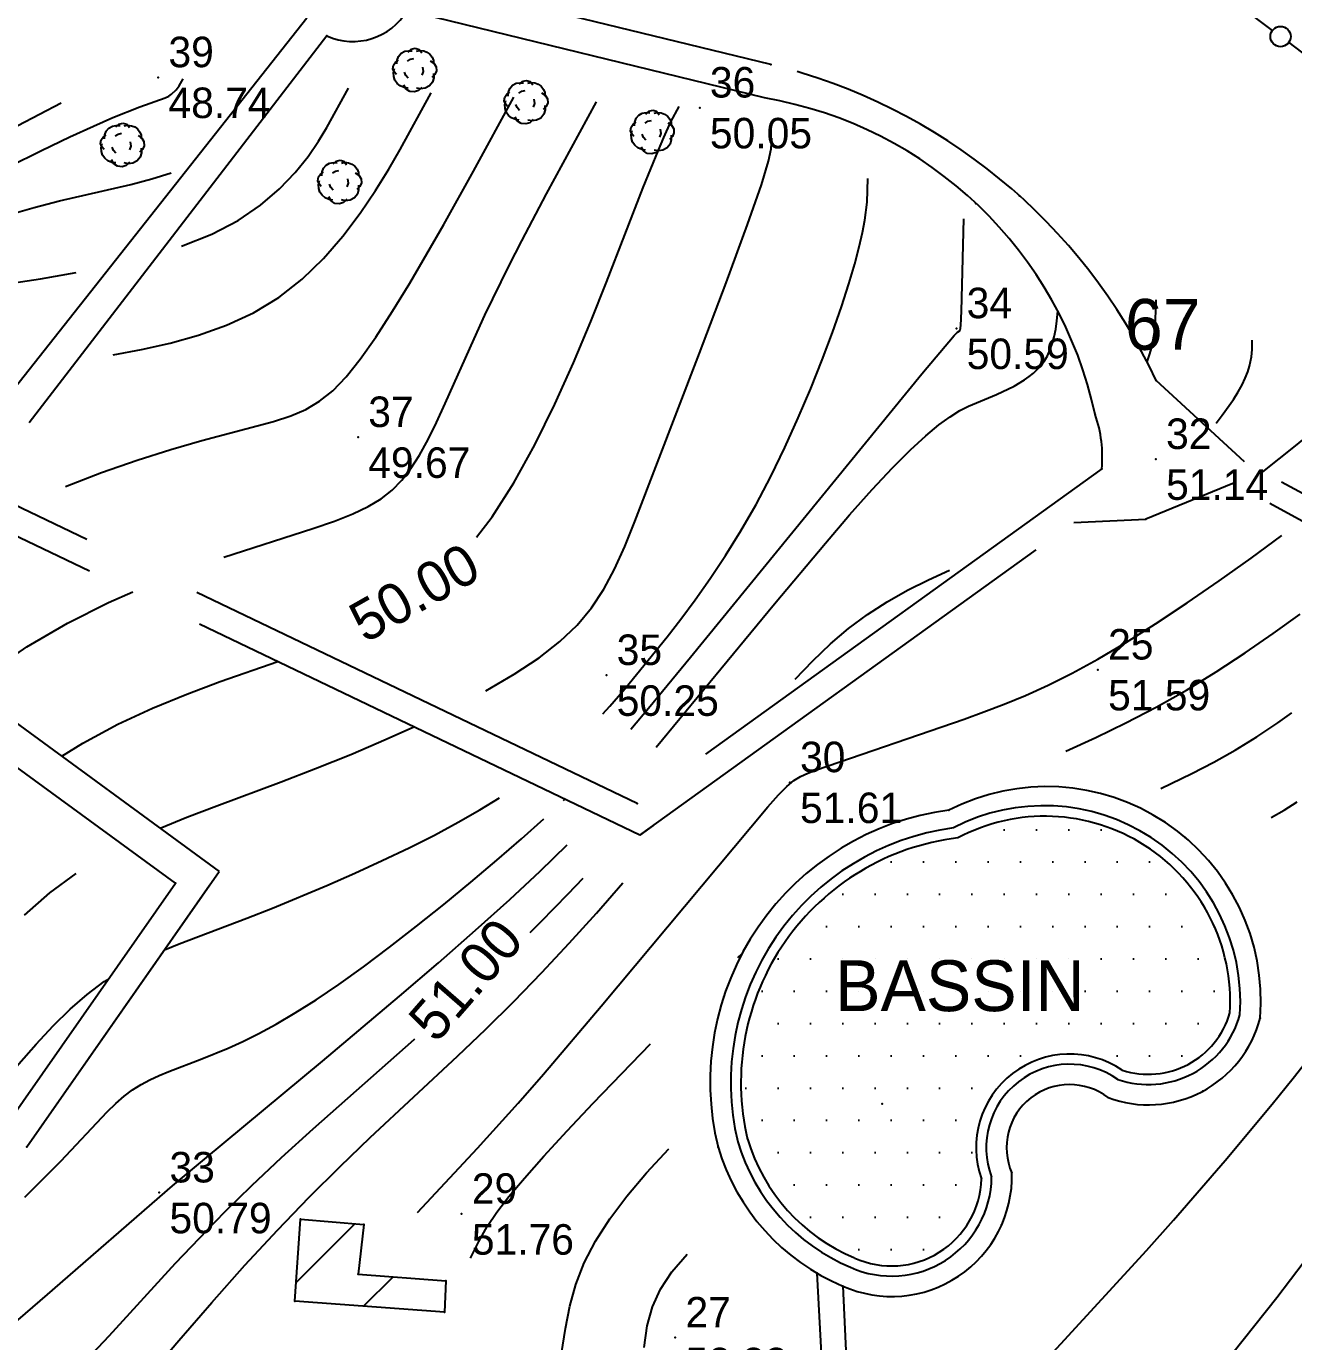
# Model space of a CAD drawing. Header units: metres. Extents: x 64 to 796628, y 142 to 671743.
# Drawn here: x 364485.6 to 364547.9, y 376026.6 to 376091.3 of the extents above; entities that cross this region are included whole.
import ezdxf
from ezdxf.enums import TextEntityAlignment as Align

# ---------------------------------------------------------------- set-up
doc = ezdxf.new("R2010")
doc.units = ezdxf.units.M
doc.header["$LTSCALE"] = 2
doc.linetypes.add('ACAD_ISO02W100', pattern=[15, 12, -3])
doc.layers.add('allee', color=7, linetype='ACAD_ISO02W100', lineweight=25)
doc.layers.add('Ligne arbre', color=3, linetype='LIMITE1', lineweight=25)
for name, color, linetype in [('Arbres', 100, 'Continuous'), ('bassin', 4, 'Continuous'), ('Batiment', 1, 'Continuous'), ('CN_01_00', 32, 'Continuous'), ('CN_02_00', 26, 'Continuous'), ('mbark', 7, 'Continuous'), ('TopoAlt', 32, 'Continuous'), ('TOPOJIS', 32, 'Continuous'), ('TopoMat', 7, 'Continuous'), ('youssef', 7, 'Continuous')]:
    doc.layers.add(name, color=color, linetype=linetype)
doc.linetypes.add('LIMITE1', pattern='A,6.35,-2.54,[133,ltypeshp.shx,S=2.54,R=0,X=-2.54,Y=0],-2.54,25.4', length=36.83)

# ---------------------------------------------------------------- blocks, each defined once
blk = doc.blocks.new('Arbre 1')
at = {"layer": 'Arbres'}
for p, q in [((-1.589, 1.275), (-1.518, 1.457)), ((-1.518, 1.457), (-1.39, 1.608)), ((-1.39, 1.608), (-1.214, 1.71)), ((-1.214, 1.71), (-1.031, 1.735)), ((-1.08, 1.226), (-0.934, 1.319)), ((-1.042, 1.668), (-0.895, 1.809)), ((-1.031, 1.735), (-0.839, 1.731)), ((-0.934, 1.319), (-0.77, 1.354)), ((-0.895, 1.809), (-0.701, 1.853)), ((-0.701, 1.853), (-0.51, 1.801)), ((-0.627, 1.716), (-0.463, 1.751)), ((-0.51, 1.801), (-0.379, 1.634)), ((-0.463, 1.751), (-0.281, 1.728)), ((-0.281, 1.728), (-0.118, 1.667)), ((-0.118, 1.667), (0.024, 1.568)), ((0.024, 1.568), (0.136, 1.411)), ((0.136, 1.411), (0.2, 1.256)), ((-1.791, 0.847), (-1.768, 1.029)), ((-1.727, 0.691), (-1.791, 0.847)), ((-1.768, 1.029), (-1.668, 1.171)), ((-1.766, 0.663), (-1.714, 0.855)), ((-1.751, 0.461), (-1.766, 0.663)), ((-1.624, 0.564), (-1.727, 0.691)), ((-1.668, 1.171), (-1.522, 1.264)), ((-1.593, 1.083), (-1.589, 1.275)), ((-1.163, 0.516), (-1.227, 0.671)), ((-0.302, 0.718), (-0.373, 0.537)), ((-0.336, 0.931), (-0.302, 0.718)), ((0.046, 1.24), (0.226, 1.121)), ((0.2, 1.256), (0.206, 1.083)), ((0.226, 1.121), (0.328, 0.946)), ((0.343, 0.743), (0.272, 0.562)), ((0.328, 0.946), (0.343, 0.743)), ((-1.697, 0.286), (-1.751, 0.461)), ((-1.585, 0.13), (-1.697, 0.286)), ((-1.434, 0.002), (-1.585, 0.13)), ((-1.233, -0.079), (-1.434, 0.002)), ((-1.148, -0.149), (-1.259, 0.056)), ((-1.041, 0.378), (-1.163, 0.516)), ((0, 0), (-0.204, -0.111)), ((0.148, 0.189), (0, 0)), ((0.272, 0.562), (0.124, 0.421)), ((0.211, 0.4), (0.148, 0.189)), ((0.206, 0.621), (0.211, 0.4)), ((-1.051, -0.103), (-1.233, -0.079)), ((-0.968, -0.268), (-1.148, -0.149)), ((-0.738, -0.292), (-0.968, -0.268)), ((-0.534, -0.229), (-0.738, -0.292)), ((-0.417, -0.145), (-0.637, -0.102)), ((-0.377, -0.069), (-0.534, -0.229)), ((-0.204, -0.111), (-0.417, -0.145))]:
    blk.add_line(p, q, dxfattribs=at)
blk = doc.blocks.new('TCPOINT')
at = {"color": 0}
blk.add_point((0, 0), dxfattribs=at)
at = {"layer": 'TopoAlt'}
blk.add_attdef('ALT', text='', height=1.5, dxfattribs=at).set_placement((0.5, -0.5), align=Align.TOP_LEFT)
at = {"layer": 'TopoMat'}
blk.add_attdef('MAT', (0.5, 0.5), '', height=1.5, dxfattribs=at)

msp = doc.modelspace()

# ---------------------------------------------------------------- hatches: boundary and pattern name
at = {"layer": 'bassin'}
h = msp.add_hatch(dxfattribs=at)
h.set_pattern_fill('DOTS', color=256, style=0)
h.paths.add_polyline_path([(364526.772, 376030.528, 0.499595), (364532.534, 376034.6, -0.724344), (364539.459, 376039.936, 0.422963), (364544.747, 376042.753, 0.586304), (364531.369, 376051.357, 0.44736), (364521.039, 376036.548, 0.238774)])
h = msp.add_hatch(dxfattribs=at)
h.set_pattern_fill('DOTS', color=256, style=0)
h.paths.add_polyline_path([(364526.772, 376030.528, 0.499595), (364532.534, 376034.6, -0.724344), (364539.459, 376039.936, 0.422963), (364544.747, 376042.753, 0.586304), (364531.369, 376051.357, 0.44736), (364521.039, 376036.548, 0.238774)])
at = {"layer": 'Batiment'}
h = msp.add_hatch(dxfattribs=at)
h.set_pattern_fill('ANSI31', color=256, style=0)
h.paths.add_polyline_path([(364506.208, 376029.579), (364501.905, 376029.906), (364502.175, 376032.355), (364499.07, 376032.613), (364498.788, 376028.582), (364506.142, 376028.039)])
h = msp.add_hatch(dxfattribs=at)
h.set_pattern_fill('ANSI31', color=256, style=0)
h.paths.add_polyline_path([(364501.905, 376029.906), (364502.175, 376032.355), (364499.07, 376032.613), (364498.788, 376028.582), (364506.142, 376028.039), (364506.208, 376029.579)])

# ---------------------------------------------------------------- linework, layer by layer
for p in [(364530.935, 376052.722), (364542.555, 376051.38), (364519.869, 376043.546), (364546.233, 376042.5), (364543.412, 376038.906), (364534.282, 376037.836), (364519.59, 376036.16), (364499.07, 376032.613), (364502.175, 376032.355), (364533.527, 376032.329), (364501.905, 376029.906), (364506.208, 376029.579), (364524.454, 376029.958), (364525.717, 376029.328), (364498.788, 376028.582), (364506.142, 376028.039)]:
    msp.add_point(p)
at = {"layer": 'allee'}
for p, q in [((364522.183, 376089.382), (364504.838, 376093.609)), ((364522.183, 376089.382), (364504.838, 376093.609)), ((364545.472, 376069.841), (364541.127, 376073.842)), ((364545.472, 376069.841), (364541.127, 376073.842)), ((364568.348, 376057.359), (364545.472, 376069.841)), ((364568.348, 376057.359), (364545.472, 376069.841)), ((364538.452, 376069.499), (364515.62, 376053.05)), ((364538.452, 376069.499), (364515.62, 376053.05)), ((364544.894, 376068.781), (364540.623, 376067.038)), ((364544.894, 376068.781), (364540.623, 376067.038)), ((364515.62, 376053.05), (364484.578, 376067.943)), ((364515.62, 376053.05), (364484.578, 376067.943)), ((364525.319, 376014.474), (364524.454, 376029.958)), ((364525.319, 376014.474), (364524.454, 376029.958)), ((364525.717, 376029.328), (364526.426, 376014.559)), ((364525.717, 376029.328), (364526.426, 376014.559))]:
    msp.add_line(p, q, dxfattribs=at)
for points in [[(364499.382, 376091.657), (364482.781, 376070.632)], [(364499.382, 376091.657), (364482.781, 376070.632)], [(364521.87, 376087.739), (364504.3, 376092.04)], [(364521.87, 376087.739), (364504.3, 376092.04)], [(364500.371, 376090.792), (364484.024, 376069.53)], [(364500.371, 376090.792), (364484.024, 376069.53)], [(364567.77, 376056.299), (364544.894, 376068.781)], [(364567.77, 376056.299), (364544.894, 376068.781)], [(364515.751, 376051.493), (364537.082, 376066.86), (364540.623, 376067.038)], [(364515.751, 376051.493), (364537.082, 376066.86), (364540.623, 376067.038)], [(364516.403, 376051.963), (364515.751, 376051.493), (364484.041, 376066.707)], [(364516.403, 376051.963), (364515.751, 376051.493), (364484.041, 376066.707)], [(364478.12, 376062.124), (364495.07, 376049.715)], [(364478.12, 376062.124), (364495.07, 376049.715)], [(364469.452, 376048.852), (364484.496, 376037.049), (364492.92, 376049.128), (364476.993, 376060.788), (364469.154, 376050.901)], [(364469.452, 376048.852), (364484.496, 376037.049), (364492.92, 376049.128), (364476.993, 376060.788), (364469.154, 376050.901)], [(364485.627, 376036.176), (364495.07, 376049.715)], [(364485.627, 376036.176), (364495.07, 376049.715)], [(364485.627, 376036.176), (364494.601, 376049.043)], [(364485.627, 376036.176), (364494.601, 376049.043)]]:
    msp.add_lwpolyline(points, dxfattribs=at)
for centre, radius, start, end in [((364501.646, 376093.585), 3.07, 245.44934, 329.79825), ((364501.646, 376093.585), 3.07, 245.44934, 329.79825), ((364515.485, 376061.901), 28.286, 24.97097, 76.30243), ((364515.485, 376061.901), 28.286, 24.97097, 76.30243), ((364518.501, 376067.948), 20.076, 12.13564, 80.3391), ((364518.501, 376067.948), 20.076, 12.13564, 80.3391), ((364531.974, 376070.069), 6.503, 354.96999, 18.83431), ((364531.974, 376070.069), 6.503, 354.96999, 18.83431), ((364535.741, 376043.356), 10.527, 355.33487, 117.16663), ((364535.741, 376043.356), 10.527, 355.33487, 117.16663), ((364532.675, 376039.363), 13.472, 97.4217, 193.75369), ((364532.675, 376039.363), 13.472, 97.4217, 193.75369), ((364535.612, 376043.292), 9.651, 356.29702, 117.50156), ((364535.612, 376043.292), 9.651, 356.29702, 117.50156), ((364532.854, 376039.33), 12.638, 97.72615, 193.31687), ((364532.854, 376039.33), 12.638, 97.72615, 193.31687), ((364540.736, 376043.911), 5.675, 249.62473, 345.60668), ((364540.736, 376043.911), 5.675, 249.62473, 345.60668), ((364540.736, 376043.911), 4.675, 251.25416, 344.58793), ((364540.736, 376043.911), 4.675, 251.25416, 344.58793), ((364536.872, 376036.132), 4.101, 54.82864, 200.67735), ((364536.872, 376036.132), 4.101, 54.82864, 200.67735), ((364536.872, 376036.132), 3.101, 52.47494, 203.73537), ((364536.872, 376036.132), 3.101, 52.47494, 203.73537), ((364529.85, 376039.199), 10.701, 196.49773, 247.28206), ((364529.85, 376039.199), 10.701, 196.49773, 247.28206), ((364529.85, 376039.199), 9.701, 196.6529, 247.28206), ((364529.85, 376039.199), 9.701, 196.6529, 247.28206), ((364528.124, 376034.727), 5.911, 245.97303, 1.51882), ((364528.124, 376034.727), 5.911, 245.97303, 1.51882), ((364528.124, 376034.727), 4.912, 245.71098, 359.49374), ((364528.124, 376034.727), 4.912, 245.71098, 359.49374)]:
    msp.add_arc(centre, radius, start, end, dxfattribs=at)
for p in [(364500.371, 376090.792), (364522.183, 376089.382), (364532.267, 376082.545), (364534.41, 376082.923), (364541.127, 376073.842), (364538.129, 376072.168), (364538.452, 376069.499), (364544.894, 376068.781), (364540.623, 376067.038), (364515.62, 376053.05), (364515.62, 376053.05), (364515.62, 376053.05), (364515.62, 376053.05), (364515.62, 376053.05), (364515.62, 376053.05), (364515.62, 376053.05), (364492.92, 376049.128), (364485.627, 376036.176)]:
    msp.add_point(p, dxfattribs=at)
at = {"layer": 'bassin'}
for centre, radius, start, end in [((364535.65, 376043.311), 9.114, 356.48544, 118.01849), ((364535.65, 376043.311), 9.114, 356.48544, 118.01849), ((364532.824, 376039.335), 12.11, 96.89832, 193.37598), ((364532.824, 376039.335), 12.11, 96.89832, 193.37598), ((364540.736, 376043.911), 4.175, 252.18817, 343.8945), ((364540.736, 376043.911), 4.175, 252.18817, 343.8945), ((364536.872, 376036.132), 4.601, 55.7785, 199.4483), ((364536.872, 376036.132), 4.601, 55.7785, 199.4483), ((364529.85, 376039.199), 9.201, 196.6529, 247.28206), ((364529.85, 376039.199), 9.201, 196.6529, 247.28206), ((364528.124, 376034.727), 4.412, 245.71097, 358.34713), ((364528.124, 376034.727), 4.412, 245.71097, 358.34713)]:
    msp.add_arc(centre, radius, start, end, dxfattribs=at)
for p in [(364530.935, 376052.722), (364542.555, 376051.38), (364519.869, 376043.546), (364546.233, 376042.5), (364543.412, 376038.906), (364534.282, 376037.836), (364519.59, 376036.16), (364533.527, 376032.329), (364524.454, 376029.958), (364525.717, 376029.328)]:
    msp.add_point(p, dxfattribs=at)
at = {"layer": 'Batiment'}
msp.add_lwpolyline([(364506.208, 376029.579), (364506.142, 376028.039), (364498.788, 376028.582), (364499.07, 376032.613), (364502.175, 376032.355), (364501.905, 376029.906), (364506.208, 376029.579)], dxfattribs=at)
msp.add_lwpolyline([(364506.208, 376029.579), (364506.142, 376028.039), (364498.788, 376028.582), (364499.07, 376032.613), (364502.175, 376032.355), (364501.905, 376029.906), (364506.208, 376029.579)], dxfattribs=at)
for p in [(364499.07, 376032.613), (364502.175, 376032.355), (364501.905, 376029.906), (364506.208, 376029.579), (364498.788, 376028.582), (364506.142, 376028.039)]:
    msp.add_point(p, dxfattribs=at)
at = {"layer": 'CN_01_00'}
for p, q in [((364492.958, 376088.14, 48.8), (364493.107, 376088.34, 48.8)), ((364493.107, 376088.34, 48.8), (364493.299, 376088.682, 48.8)), ((364491.181, 376087.305, 48.8), (364492.423, 376087.744, 48.8)), ((364492.423, 376087.744, 48.8), (364492.592, 376087.833, 48.8)), ((364492.592, 376087.833, 48.8), (364492.736, 376087.931, 48.8)), ((364492.736, 376087.931, 48.8), (364492.958, 376088.14, 48.8)), ((364500.358, 376086.282, 49.2), (364501.424, 376088.227, 49.2)), ((364503.961, 376085.209, 49.4), (364505.487, 376087.999, 49.4)), ((364507.566, 376084.137, 49.6), (364509.549, 376087.772, 49.6)), ((364481.727, 376084.591, 48.6), (364487.314, 376087.493, 48.6)), ((364489.846, 376086.771, 48.8), (364491.181, 376087.305, 48.8)), ((364511.157, 376083.02, 49.8), (364513.612, 376087.544, 49.8)), ((364487.74, 376085.82, 48.8), (364488.903, 376086.358, 48.8)), ((364488.903, 376086.358, 48.8), (364489.846, 376086.771, 48.8)), ((364486.343, 376085.148, 48.8), (364487.74, 376085.82, 48.8)), ((364499.952, 376085.608, 49.2), (364500.358, 376086.282, 49.2)), ((364522.203, 376085.239, 50.2), (364522.232, 376085.769, 50.2)), ((364484.758, 376084.362, 48.8), (364486.343, 376085.148, 48.8)), ((364499.441, 376084.862, 49.2), (364499.952, 376085.608, 49.2)), ((364503.408, 376084.246, 49.4), (364503.961, 376085.209, 49.4)), ((364522.069, 376084.634, 50.2), (364522.203, 376085.239, 50.2)), ((364498.808, 376084.072, 49.2), (364499.441, 376084.862, 49.2)), ((364521.719, 376083.471, 50.2), (364522.069, 376084.634, 50.2)), ((364498.036, 376083.266, 49.2), (364498.808, 376084.072, 49.2)), ((364502.755, 376083.184, 49.4), (364503.408, 376084.246, 49.4)), ((364506.107, 376081.51, 49.6), (364507.566, 376084.137, 49.6)), ((364526.915, 376082.617, 50.4), (364526.955, 376083.781, 50.4)), ((364497.106, 376082.474, 49.2), (364498.036, 376083.266, 49.2)), ((364502.002, 376082.068, 49.4), (364502.755, 376083.184, 49.4)), ((364521.045, 376081.515, 50.2), (364521.719, 376083.471, 50.2)), ((364496.002, 376081.722, 49.2), (364497.106, 376082.474, 49.2)), ((364509.95, 376080.722, 49.8), (364511.157, 376083.02, 49.8)), ((364526.805, 376081.726, 50.4), (364526.915, 376082.617, 50.4)), ((364501.15, 376080.941, 49.4), (364502.002, 376082.068, 49.4)), ((364494.706, 376081.039, 49.2), (364496.002, 376081.722, 49.2)), ((364505.286, 376080.074, 49.6), (364506.107, 376081.51, 49.6)), ((364519.987, 376078.647, 50.2), (364521.045, 376081.515, 50.2)), ((364526.694, 376081.131, 50.4), (364526.805, 376081.726, 50.4)), ((364531.559, 376077.26, 50.6), (364531.678, 376081.793, 50.6)), ((364493.213, 376080.448, 49.2), (364494.706, 376081.039, 49.2)), ((364500.199, 376079.846, 49.4), (364501.15, 376080.941, 49.4)), ((364509.329, 376079.504, 49.8), (364509.95, 376080.722, 49.8)), ((364526.533, 376080.418, 50.4), (364526.694, 376081.131, 50.4)), ((364504.44, 376078.635, 49.6), (364505.286, 376080.074, 49.6)), ((364526.312, 376079.577, 50.4), (364526.533, 376080.418, 50.4)), ((364499.148, 376078.827, 49.4), (364500.199, 376079.846, 49.4)), ((364508.137, 376077.065, 49.8), (364509.329, 376079.504, 49.8)), ((364526.022, 376078.596, 50.4), (364526.312, 376079.577, 50.4)), ((364481.705, 376078.165, 49.2), (364486.293, 376078.848, 49.2)), ((364486.293, 376078.848, 49.2), (364488.051, 376079.154, 49.2)), ((364497.999, 376077.926, 49.4), (364499.148, 376078.827, 49.4)), ((364503.594, 376077.252, 49.6), (364504.44, 376078.635, 49.6)), ((364518.68, 376075.198, 50.2), (364519.987, 376078.647, 50.2)), ((364525.655, 376077.468, 50.4), (364526.022, 376078.596, 50.4)), ((364496.755, 376077.177, 49.4), (364497.999, 376077.926, 49.4)), ((364525.215, 376076.216, 50.4), (364525.655, 376077.468, 50.4)), ((364495.435, 376076.569, 49.4), (364496.755, 376077.177, 49.4)), ((364502.774, 376075.985, 49.6), (364503.594, 376077.252, 49.6)), ((364507.598, 376075.894, 49.8), (364508.137, 376077.065, 49.8)), ((364531.528, 376076.558, 50.6), (364531.559, 376077.26, 50.6)), ((364536.184, 376076.376, 50.8), (364536.244, 376076.788, 50.8)), ((364536.244, 376076.788, 50.8), (364536.288, 376077.258, 50.8)), ((364492.662, 376075.688, 49.4), (364494.063, 376076.08, 49.4)), ((364494.063, 376076.08, 49.4), (364495.435, 376076.569, 49.4)), ((364524.711, 376074.871, 50.4), (364525.215, 376076.216, 50.4)), ((364529.613, 376074.173, 50.6), (364531.193, 376076.064, 50.6)), ((364531.193, 376076.064, 50.6), (364531.351, 376076.23, 50.6)), ((364531.351, 376076.23, 50.6), (364531.49, 376076.307, 50.6)), ((364531.49, 376076.307, 50.6), (364531.528, 376076.558, 50.6)), ((364536.015, 376075.646, 50.8), (364536.108, 376075.992, 50.8)), ((364536.108, 376075.992, 50.8), (364536.184, 376076.376, 50.8)), ((364489.864, 376075.109, 49.4), (364491.255, 376075.371, 49.4)), ((364491.255, 376075.371, 49.4), (364492.662, 376075.688, 49.4)), ((364502.008, 376074.894, 49.6), (364502.774, 376075.985, 49.6)), ((364506.184, 376072.713, 49.8), (364507.598, 376075.894, 49.8)), ((364535.904, 376075.338, 50.8), (364536.015, 376075.646, 50.8)), ((364545.804, 376075.016, 51.2), (364545.835, 376075.374, 51.2)), ((364545.835, 376075.374, 51.2), (364545.847, 376075.83, 51.2)), ((364501.311, 376074.02, 49.6), (364502.008, 376074.894, 49.6)), ((364515.505, 376066.923, 50.2), (364518.68, 376075.198, 50.2)), ((364524.148, 376073.46, 50.4), (364524.711, 376074.871, 50.4)), ((364535.467, 376074.597, 50.8), (364535.63, 376074.818, 50.8)), ((364535.63, 376074.818, 50.8), (364535.775, 376075.063, 50.8)), ((364535.775, 376075.063, 50.8), (364535.904, 376075.338, 50.8)), ((364545.707, 376074.545, 51.2), (364545.804, 376075.016, 51.2)), ((364518.234, 376060.238, 50.6), (364529.613, 376074.173, 50.6)), ((364534.879, 376074.042, 50.8), (364535.092, 376074.213, 50.8)), ((364535.092, 376074.213, 50.8), (364535.288, 376074.397, 50.8)), ((364535.288, 376074.397, 50.8), (364535.467, 376074.597, 50.8)), ((364545.503, 376073.966, 51.2), (364545.621, 376074.268, 51.2)), ((364545.621, 376074.268, 51.2), (364545.707, 376074.545, 51.2)), ((364500.657, 376073.343, 49.6), (364501.311, 376074.02, 49.6)), ((364523.535, 376072.014, 50.4), (364524.148, 376073.46, 50.4)), ((364533.277, 376073.155, 50.8), (364534.146, 376073.575, 50.8)), ((364534.146, 376073.575, 50.8), (364534.651, 376073.88, 50.8)), ((364534.651, 376073.88, 50.8), (364534.879, 376074.042, 50.8)), ((364545.152, 376073.285, 51.2), (364545.348, 376073.638, 51.2)), ((364545.348, 376073.638, 51.2), (364545.503, 376073.966, 51.2)), ((364499.332, 376072.425, 49.6), (364500.01, 376072.824, 49.6)), ((364500.01, 376072.824, 49.6), (364500.657, 376073.343, 49.6)), ((364531.9, 376072.583, 50.8), (364533.277, 376073.155, 50.8)), ((364544.372, 376072.143, 51.2), (364544.92, 376072.914, 51.2)), ((364544.92, 376072.914, 51.2), (364545.152, 376073.285, 51.2)), ((364498.587, 376072.107, 49.6), (364499.332, 376072.425, 49.6)), ((364505.755, 376071.787, 49.8), (364506.184, 376072.713, 49.8)), ((364530.997, 376072.069, 50.8), (364531.478, 376072.365, 50.8)), ((364531.478, 376072.365, 50.8), (364531.9, 376072.583, 50.8)), ((364544.068, 376071.756, 51.2), (364544.372, 376072.143, 51.2)), ((364494.226, 376070.894, 49.6), (364497.74, 376071.833, 49.6)), ((364497.74, 376071.833, 49.6), (364498.587, 376072.107, 49.6)), ((364505.336, 376070.941, 49.8), (364505.755, 376071.787, 49.8)), ((364522.878, 376070.562, 50.4), (364523.535, 376072.014, 50.4)), ((364529.795, 376071.132, 50.8), (364530.441, 376071.667, 50.8)), ((364530.441, 376071.667, 50.8), (364530.997, 376072.069, 50.8)), ((364492.693, 376070.451, 49.6), (364494.226, 376070.894, 49.6)), ((364504.917, 376070.182, 49.8), (364505.336, 376070.941, 49.8)), ((364529.043, 376070.44, 50.8), (364529.795, 376071.132, 50.8)), ((364491.036, 376069.929, 49.6), (364492.693, 376070.451, 49.6)), ((364504.493, 376069.517, 49.8), (364504.917, 376070.182, 49.8)), ((364522.184, 376069.132, 50.4), (364522.878, 376070.562, 50.4)), ((364528.17, 376069.562, 50.8), (364529.043, 376070.44, 50.8)), ((364489.295, 376069.324, 49.6), (364491.036, 376069.929, 49.6)), ((364527.168, 376068.485, 50.8), (364528.17, 376069.562, 50.8)), ((364487.517, 376068.633, 49.6), (364489.295, 376069.324, 49.6)), ((364503.572, 376068.462, 49.8), (364504.052, 376068.948, 49.8)), ((364504.052, 376068.948, 49.8), (364504.493, 376069.517, 49.8)), ((364521.461, 376067.756, 50.4), (364522.184, 376069.132, 50.4)), ((364503.026, 376068.037, 49.8), (364503.572, 376068.462, 49.8)), ((364526.058, 376067.236, 50.8), (364527.168, 376068.485, 50.8)), ((364501.637, 376067.295, 49.8), (364502.39, 376067.654, 49.8)), ((364502.39, 376067.654, 49.8), (364503.026, 376068.037, 49.8)), ((364520.717, 376066.456, 50.4), (364521.461, 376067.756, 50.4)), ((364499.678, 376066.566, 49.8), (364500.742, 376066.939, 49.8)), ((364500.742, 376066.939, 49.8), (364501.637, 376067.295, 49.8)), ((364524.867, 376065.857, 50.8), (364526.058, 376067.236, 50.8)), ((364495.303, 376065.157, 49.8), (364499.678, 376066.566, 49.8)), ((364515.004, 376065.681, 50.2), (364515.505, 376066.923, 50.2)), ((364519.962, 376065.241, 50.4), (364520.717, 376066.456, 50.4)), ((364514.505, 376064.576, 50.2), (364515.004, 376065.681, 50.2)), ((364522.358, 376062.867, 50.8), (364524.867, 376065.857, 50.8)), ((364545.785, 376065.12, 51.6), (364547.299, 376066.224, 51.6)), ((364519.21, 376064.11, 50.4), (364519.962, 376065.241, 50.4)), ((364544.219, 376064.003, 51.6), (364545.785, 376065.12, 51.6)), ((364513.972, 376063.582, 50.2), (364514.505, 376064.576, 50.2)), ((364529.931, 376064.049, 51.2), (364530.964, 376064.515, 51.2)), ((364518.473, 376063.066, 50.4), (364519.21, 376064.11, 50.4)), ((364528.906, 376063.538, 51.2), (364529.931, 376064.049, 51.2)), ((364542.642, 376062.911, 51.6), (364544.219, 376064.003, 51.6)), ((364513.37, 376062.674, 50.2), (364513.972, 376063.582, 50.2)), ((364517.763, 376062.11, 50.4), (364518.473, 376063.066, 50.4)), ((364527.902, 376062.974, 51.2), (364528.906, 376063.538, 51.2)), ((364512.664, 376061.827, 50.2), (364513.37, 376062.674, 50.2)), ((364516.557, 376055.825, 50.8), (364522.358, 376062.867, 50.8)), ((364526.934, 376062.35, 51.2), (364527.902, 376062.974, 51.2)), ((364541.096, 376061.88, 51.6), (364542.642, 376062.911, 51.6)), ((364511.817, 376061.016, 50.2), (364512.664, 376061.827, 50.2)), ((364517.093, 376061.244, 50.4), (364517.763, 376062.11, 50.4)), ((364526.009, 376061.66, 51.2), (364526.934, 376062.35, 51.2)), ((364539.623, 376060.947, 51.6), (364541.096, 376061.88, 51.6)), ((364546.881, 376061.406, 51.8), (364548.194, 376062.355, 51.8)), ((364515.013, 376058.686, 50.4), (364517.093, 376061.244, 50.4)), ((364525.118, 376060.901, 51.2), (364526.009, 376061.66, 51.2)), ((364545.503, 376060.456, 51.8), (364546.881, 376061.406, 51.8)), ((364510.794, 376060.216, 50.2), (364511.817, 376061.016, 50.2)), ((364524.244, 376060.07, 51.2), (364525.118, 376060.901, 51.2)), ((364538.256, 376060.141, 51.6), (364539.623, 376060.947, 51.6)), ((364509.57, 376059.407, 50.2), (364510.794, 376060.216, 50.2)), ((364516.176, 376057.736, 50.6), (364518.234, 376060.238, 50.6)), ((364523.374, 376059.165, 51.2), (364524.244, 376060.07, 51.2)), ((364536.989, 376059.453, 51.6), (364538.256, 376060.141, 51.6)), ((364544.076, 376059.524, 51.8), (364545.503, 376060.456, 51.8)), ((364508.17, 376058.593, 50.2), (364509.57, 376059.407, 50.2)), ((364535.809, 376058.866, 51.6), (364536.989, 376059.453, 51.6)), ((364542.613, 376058.628, 51.8), (364544.076, 376059.524, 51.8)), ((364514.278, 376057.83, 50.4), (364515.013, 376058.686, 50.4)), ((364534.702, 376058.365, 51.6), (364535.809, 376058.866, 51.6)), ((364541.13, 376057.786, 51.8), (364542.613, 376058.628, 51.8)), ((364532.652, 376057.551, 51.6), (364533.655, 376057.932, 51.6)), ((364533.655, 376057.932, 51.6), (364534.702, 376058.365, 51.6)), ((364513.933, 376057.454, 50.4), (364514.278, 376057.83, 50.4)), ((364515.305, 376056.706, 50.6), (364516.176, 376057.736, 50.6)), ((364531.681, 376057.204, 51.6), (364532.652, 376057.551, 51.6)), ((364539.638, 376057.011, 51.8), (364541.13, 376057.786, 51.8)), ((364524.424, 376054.704, 51.6), (364531.681, 376057.204, 51.6)), ((364538.15, 376056.295, 51.8), (364539.638, 376057.011, 51.8)), ((364536.676, 376055.627, 51.8), (364538.15, 376056.295, 51.8)), ((364523.997, 376054.545, 51.6), (364524.424, 376054.704, 51.6)), ((364522.964, 376053.888, 51.6), (364523.311, 376054.177, 51.6)), ((364523.311, 376054.177, 51.6), (364523.64, 376054.383, 51.6)), ((364523.64, 376054.383, 51.6), (364523.997, 376054.545, 51.6)), ((364522.043, 376052.895, 51.6), (364522.556, 376053.474, 51.6)), ((364522.556, 376053.474, 51.6), (364522.964, 376053.888, 51.6)), ((364506.825, 376052.126, 50.4), (364507.888, 376052.735, 50.4)), ((364507.888, 376052.735, 50.4), (364508.847, 376053.325, 50.4)), ((364511.996, 376053.201, 50.6), (364512.061, 376053.264, 50.6)), ((364513.845, 376043.079, 51.6), (364522.043, 376052.895, 51.6)), ((364546.77, 376052.365, 52.2), (364547.408, 376052.729, 52.2)), ((364547.408, 376052.729, 52.2), (364548.053, 376053.132, 52.2)), ((364505.657, 376051.502, 50.4), (364506.825, 376052.126, 50.4)), ((364509.924, 376051.307, 50.6), (364511.022, 376052.292, 50.6)), ((364504.403, 376050.871, 50.4), (364505.657, 376051.502, 50.4)), ((364503.087, 376050.242, 50.4), (364504.403, 376050.871, 50.4)), ((364508.721, 376050.261, 50.6), (364509.924, 376051.307, 50.6)), ((364510.847, 376049.728, 50.8), (364512.177, 376051.027, 50.8)), ((364501.733, 376049.622, 50.4), (364503.087, 376050.242, 50.4)), ((364507.442, 376049.18, 50.6), (364508.721, 376050.261, 50.6)), ((364486.758, 376048.662, 50.2), (364488.038, 376049.615, 50.2)), ((364500.367, 376049.022, 50.4), (364501.733, 376049.622, 50.4)), ((364509.351, 376048.331, 50.8), (364510.847, 376049.728, 50.8)), ((364497.692, 376047.91, 50.4), (364500.367, 376049.022, 50.4)), ((364506.118, 376048.09, 50.6), (364507.442, 376049.18, 50.6)), ((364513.61, 376047.667, 51.2), (364514.909, 376049.148, 51.2)), ((364485.497, 376047.56, 50.2), (364486.758, 376048.662, 50.2)), ((364507.668, 376046.816, 50.8), (364509.351, 376048.331, 50.8)), ((364496.433, 376047.416, 50.4), (364497.692, 376047.91, 50.4)), ((364504.777, 376047.016, 50.6), (364506.118, 376048.09, 50.6)), ((364512.28, 376046.191, 51.2), (364513.61, 376047.667, 51.2)), ((364493.107, 376046.157, 50.4), (364496.433, 376047.416, 50.4)), ((364503.449, 376045.985, 50.6), (364504.777, 376047.016, 50.6)), ((364505.844, 376045.218, 50.8), (364507.668, 376046.816, 50.8)), ((364492.378, 376045.856, 50.4), (364493.107, 376046.157, 50.4)), ((364502.163, 376045.022, 50.6), (364503.449, 376045.985, 50.6)), ((364510.926, 376044.736, 51.2), (364512.28, 376046.191, 51.2)), ((364520.556, 376045.473, 51.8), (364520.777, 376045.682, 51.8)), ((364500.95, 376044.154, 50.6), (364502.163, 376045.022, 50.6)), ((364503.941, 376043.584, 50.8), (364505.844, 376045.218, 50.8)), ((364509.556, 376043.322, 51.2), (364510.926, 376044.736, 51.2)), ((364499.833, 376043.4, 50.6), (364500.95, 376044.154, 50.6)), ((364498.81, 376042.754, 50.6), (364499.833, 376043.4, 50.6)), ((364500.15, 376040.388, 50.8), (364503.941, 376043.584, 50.8)), ((364508.177, 376041.96, 51.2), (364509.556, 376043.322, 51.2)), ((364511.005, 376039.744, 51.6), (364513.845, 376043.079, 51.6)), ((364497.874, 376042.205, 50.6), (364498.81, 376042.754, 50.6)), ((364496.23, 376041.349, 50.6), (364497.016, 376041.74, 50.6)), ((364497.016, 376041.74, 50.6), (364497.874, 376042.205, 50.6)), ((364506.787, 376040.633, 51.2), (364508.177, 376041.96, 51.2)), ((364547.85, 376039.546, 52.6), (364549.617, 376041.789, 52.6)), ((364495.509, 376041.019, 50.6), (364496.23, 376041.349, 50.6)), ((364513.458, 376038.318, 51.8), (364516.279, 376041.24, 51.8)), ((364492.606, 376039.882, 50.6), (364494.226, 376040.495, 50.6)), ((364494.226, 376040.495, 50.6), (364495.509, 376041.019, 50.6)), ((364502.498, 376036.626, 51.2), (364506.787, 376040.633, 51.2)), ((364492.127, 376039.684, 50.6), (364492.606, 376039.882, 50.6)), ((364494.344, 376035.567, 50.8), (364500.15, 376040.388, 50.8)), ((364490.813, 376038.974, 50.6), (364491.235, 376039.24, 50.6)), ((364491.235, 376039.24, 50.6), (364491.672, 376039.473, 50.6)), ((364491.672, 376039.473, 50.6), (364492.127, 376039.684, 50.6)), ((364509.762, 376038.313, 51.6), (364511.005, 376039.744, 51.6)), ((364546.819, 376038.273, 52.6), (364547.85, 376039.546, 52.6)), ((364489.99, 376038.309, 50.6), (364490.4, 376038.667, 50.6)), ((364490.4, 376038.667, 50.6), (364490.813, 376038.974, 50.6)), ((364487.291, 376035.473, 50.6), (364489.565, 376037.892, 50.6)), ((364489.565, 376037.892, 50.6), (364489.99, 376038.309, 50.6)), ((364507.773, 376036.101, 51.6), (364509.762, 376038.313, 51.6)), ((364512.176, 376036.953, 51.8), (364513.458, 376038.318, 51.8)), ((364544.52, 376035.507, 52.6), (364546.819, 376038.273, 52.6)), ((364501.014, 376035.202, 51.2), (364502.498, 376036.626, 51.2)), ((364511.034, 376035.708, 51.8), (364512.176, 376036.953, 51.8)), ((364504.813, 376032.948, 51.6), (364507.773, 376036.101, 51.6)), ((364486.476, 376034.641, 50.6), (364487.291, 376035.473, 50.6)), ((364492.779, 376034.251, 50.8), (364494.344, 376035.567, 50.8)), ((364510.072, 376034.626, 51.8), (364511.034, 376035.708, 51.8)), ((364541.982, 376032.568, 52.6), (364544.52, 376035.507, 52.6)), ((364485.52, 376033.703, 50.6), (364486.476, 376034.641, 50.6)), ((364499.495, 376033.696, 51.2), (364501.014, 376035.202, 51.2)), ((364509.314, 376033.73, 51.8), (364510.072, 376034.626, 51.8)), ((364486.64, 376028.908, 50.8), (364492.779, 376034.251, 50.8)), ((364497.935, 376032.082, 51.2), (364499.495, 376033.696, 51.2)), ((364508.724, 376032.963, 51.8), (364509.314, 376033.73, 51.8)), ((364508.248, 376032.252, 51.8), (364508.724, 376032.963, 51.8)), ((364496.336, 376030.348, 51.2), (364497.935, 376032.082, 51.2)), ((364507.834, 376031.523, 51.8), (364508.248, 376032.252, 51.8)), ((364540.651, 376031.076, 52.6), (364541.982, 376032.568, 52.6)), ((364507.431, 376030.7, 51.8), (364507.834, 376031.523, 51.8)), ((364517.319, 376030.026, 52.2), (364518.074, 376030.902, 52.2)), ((364535.344, 376025.282, 52.6), (364540.651, 376031.076, 52.6)), ((364494.712, 376028.524, 51.2), (364496.336, 376030.348, 51.2)), ((364547.053, 376028.771, 52.8), (364548.4, 376030.526, 52.8)), ((364516.759, 376029.18, 52.2), (364517.319, 376030.026, 52.2)), ((364481.762, 376024.72, 50.8), (364486.64, 376028.908, 50.8)), ((364516.365, 376028.311, 52.2), (364516.759, 376029.18, 52.2)), ((364493.086, 376026.649, 51.2), (364494.712, 376028.524, 51.2)), ((364516.109, 376027.37, 52.2), (364516.365, 376028.311, 52.2)), ((364544.324, 376025.32, 52.8), (364547.053, 376028.771, 52.8)), ((364515.963, 376026.304, 52.2), (364516.109, 376027.37, 52.2)), ((364486.968, 376019.446, 51.2), (364493.086, 376026.649, 51.2))]:
    msp.add_line(p, q, dxfattribs=at)
at = {"layer": 'CN_01_00', "flags": 128}
for points, elevation in [([(364546.367, 376069.352), (364547.978, 376070.643), (364548.604, 376071.163), (364549.499, 376071.953), (364549.8, 376072.244), (364550.181, 376072.675), (364550.373, 376072.978), (364550.481, 376073.227), (364550.553, 376073.521), (364550.57, 376073.842)], 51.4), ([(364482.797, 376058.7), (364483.648, 376059.393), (364485.614, 376060.746), (364487.619, 376061.918), (364489.628, 376062.927), (364490.826, 376063.451)], 49.8), ([(364492.171, 376051.837), (364493.482, 376052.378), (364494.963, 376052.942), (364498.124, 376054.112), (364499.813, 376054.765), (364501.544, 376055.468), (364503.282, 376056.211), (364504.637, 376056.826)], 50.2), ([(364483.279, 376038.003), (364485.223, 376040.252), (364486.073, 376041.214), (364486.911, 376042.113), (364487.743, 376042.934), (364488.579, 376043.665), (364489.426, 376044.295), (364489.646, 376044.433)], 50.4)]:
    msp.add_lwpolyline(points, dxfattribs=dict(at, elevation=elevation))
at = {"layer": 'CN_02_00'}
for p, q in [((364490.729, 376083.489, 49), (364491.768, 376083.76, 49)), ((364491.768, 376083.76, 49), (364492.718, 376084.056, 49)), ((364487.228, 376082.68, 49), (364490.729, 376083.489, 49)), ((364485.983, 376082.361, 49), (364487.228, 376082.68, 49)), ((364484.722, 376081.993, 49), (364485.983, 376082.361, 49)), ((364516.079, 376034.894, 52), (364517.177, 376036.071, 52)), ((364515.109, 376033.749, 52), (364516.079, 376034.894, 52)), ((364514.271, 376032.632, 52), (364515.109, 376033.749, 52)), ((364513.572, 376031.539, 52), (364514.271, 376032.632, 52)), ((364513.017, 376030.465, 52), (364513.572, 376031.539, 52)), ((364512.606, 376029.403, 52), (364513.017, 376030.465, 52)), ((364512.309, 376028.334, 52), (364512.606, 376029.403, 52)), ((364512.086, 376027.238, 52), (364512.309, 376028.334, 52)), ((364511.719, 376024.881, 52), (364512.086, 376027.238, 52))]:
    msp.add_line(p, q, dxfattribs=at)
at = {"layer": 'CN_02_00', "flags": 128}
for points, elevation in [([(364507.717, 376066.15), (364508.482, 376067.143), (364509.554, 376068.823), (364510.585, 376070.692), (364511.564, 376072.681), (364512.484, 376074.722), (364513.337, 376076.747), (364514.114, 376078.687), (364515.911, 376083.332), (364516.656, 376085.176), (364516.919, 376085.791), (364517.275, 376086.568), (364517.674, 376087.317)], 50), ([(364540.673, 376074.771), (364540.795, 376075.11), (364540.902, 376075.49), (364541.036, 376076.207), (364541.094, 376076.828), (364541.124, 376077.818)], 51), ([(364487.342, 376055.372), (364488.369, 376056.021), (364490.089, 376056.95), (364491.797, 376057.745), (364493.481, 376058.434), (364495.129, 376059.044), (364497.963, 376060.027)], 50), ([(364541.353, 376053.789), (364542.881, 376054.519), (364543.95, 376055.076), (364545.011, 376055.679), (364546.065, 376056.328), (364547.109, 376057.02), (364547.79, 376057.501)], 52), ([(364510.356, 376046.712), (364510.886, 376047.232), (364512.228, 376048.609), (364512.957, 376049.388)], 51), ([(364477.023, 376015.236), (364478.854, 376016.735), (364481.203, 376018.74), (364483.719, 376020.982), (364484.985, 376022.155), (364486.228, 376023.343), (364487.426, 376024.532), (364488.565, 376025.71), (364489.661, 376026.882), (364492.933, 376030.45), (364494.098, 376031.685), (364495.34, 376032.958), (364496.683, 376034.277), (364498.143, 376035.647), (364499.7, 376037.061), (364504.661, 376041.45), (364504.692, 376041.479)], 51)]:
    msp.add_lwpolyline(points, dxfattribs=dict(at, elevation=elevation))
at = {"layer": 'Ligne arbre'}
for points in [[(364545.228, 376092.249), (364546.829, 376091.049)], [(364547.637, 376090.46), (364549.237, 376089.261)]]:
    msp.add_lwpolyline(points, dxfattribs=at)
msp.add_circle((364547.235, 376090.758), 0.5, dxfattribs=at)
at = {"layer": 'youssef'}
for p in [(364500.371, 376090.792), (364522.183, 376089.382), (364532.267, 376082.545), (364534.41, 376082.923), (364541.127, 376073.842), (364538.129, 376072.168), (364538.452, 376069.499), (364544.894, 376068.781), (364540.623, 376067.038), (364515.62, 376053.05), (364515.62, 376053.05), (364515.62, 376053.05), (364515.62, 376053.05), (364515.62, 376053.05), (364515.62, 376053.05), (364515.62, 376053.05), (364492.92, 376049.128), (364527.661, 376038.279), (364527.661, 376038.279), (364527.661, 376038.279), (364527.661, 376038.279), (364485.627, 376036.176)]:
    msp.add_point(p, dxfattribs=at)

# ---------------------------------------------------------------- block references
at = {"layer": 'mbark'}
for p in [(364505.404, 376088.328), (364510.875, 376086.752), (364517.082, 376085.281), (364491.038, 376084.646), (364501.717, 376082.825)]:
    msp.add_blockref('Arbre 1', p, dxfattribs=at)
at = {"layer": 'TOPOJIS'}
for p, values in [((364492.08, 376088.75, 48.74), {'MAT': '39', 'ALT': '48.74'}), ((364518.69, 376087.26, 50.05), {'MAT': '36', 'ALT': '50.05'}), ((364531.31, 376076.41, 50.59), {'MAT': '34', 'ALT': '50.59'}), ((364501.9, 376071.06, 49.67), {'MAT': '37', 'ALT': '49.67'}), ((364541.11, 376069.98, 51.14), {'MAT': '32', 'ALT': '51.14'}), ((364514.11, 376059.36, 50.25), {'MAT': '35', 'ALT': '50.25'}), ((364538.26, 376059.63, 51.59), {'MAT': '25', 'ALT': '51.59'}), ((364523.12, 376054.09, 51.61), {'MAT': '30', 'ALT': '51.61'}), ((364492.13, 376033.92, 50.79), {'MAT': '33', 'ALT': '50.79'}), ((364506.99, 376032.87, 51.76), {'MAT': '29', 'ALT': '51.76'}), ((364517.49, 376026.79, 52.33), {'MAT': '27', 'ALT': '52.33'})]:
    msp.add_blockref('TCPOINT', p, dxfattribs=at).add_auto_attribs(values)

# ---------------------------------------------------------------- texts
at = {"layer": 'allee', "insert": (364525.347, 376045.342), "char_height": 2.5, "width": 11.31485, "attachment_point": 1}
msp.add_mtext('BASSIN', dxfattribs=at)
at = {"layer": 'CN_02_00'}
for s, rotation, p in [('50.00', 29.54014, (364504.662, 376063.426, 50)), ('51.00', 48.9379, (364507.182, 376044.394, 51))]:
    msp.add_text(s, height=2, rotation=rotation, dxfattribs=at).set_placement(p, align=Align.MIDDLE_CENTER)
at = {"layer": 'youssef', "insert": (364539.585, 376077.856), "char_height": 2.5, "width": 6.24671, "attachment_point": 1}
msp.add_mtext('67', dxfattribs=at)
msp.add_mtext('67', dxfattribs=at)

doc.saveas('drawing.dxf')
